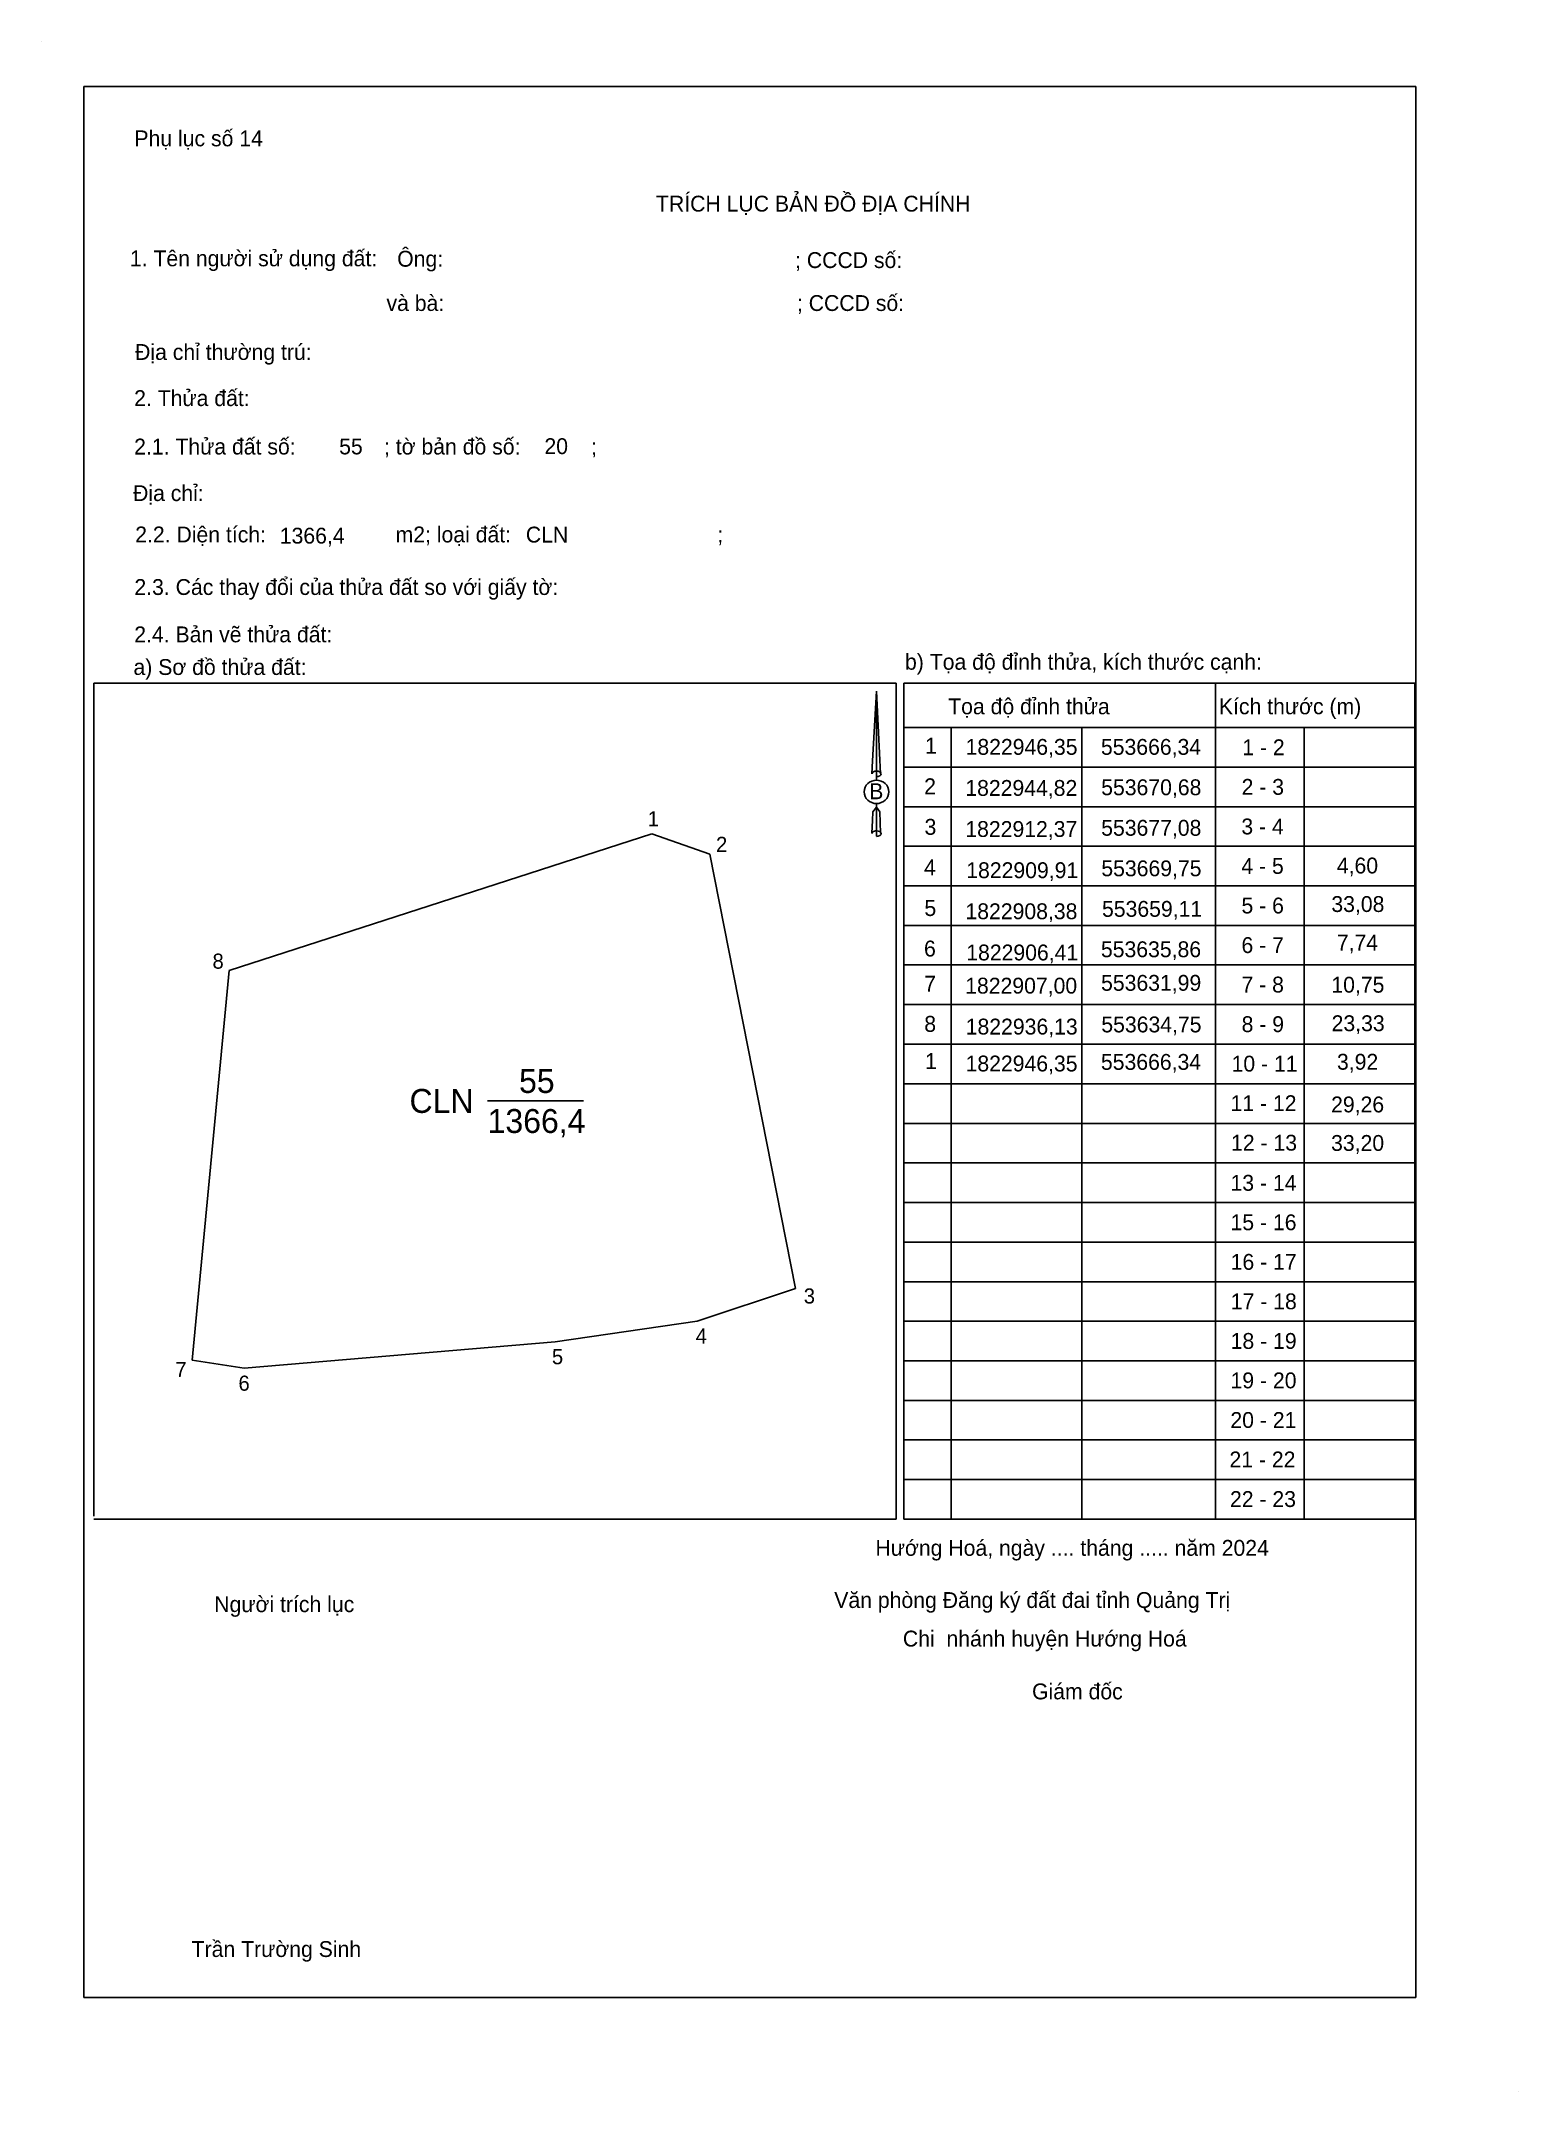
# Model space of a CAD drawing. Extents: x 553621 to 553731, y 1822852 to 1823006.
import ezdxf

# ---------------------------------------------------------------- set-up
doc = ezdxf.new("R2010")
doc.units = 0
for name, color, linetype in [('CanhThua', 7, 'Continuous'), ('hsktNoiDung', 7, 'Continuous'), ('hsktTemplate', 7, 'Continuous'), ('NhanDiaChinhThua', 7, 'Continuous'), ('SoHieuDinhThua', 7, 'Continuous')]:
    doc.layers.add(name, color=color, linetype=linetype)

msp = doc.modelspace()

# ---------------------------------------------------------------- linework, layer by layer
at = {"layer": 'CanhThua'}
for p, q in [((553634.75, 1822936.13), (553666.34, 1822946.35)), ((553666.34, 1822946.35), (553670.68, 1822944.82)), ((553670.68, 1822944.82), (553677.08, 1822912.37)), ((553631.99, 1822907), (553634.75, 1822936.13)), ((553677.08, 1822912.37), (553669.75, 1822909.91)), ((553669.75, 1822909.91), (553659.11, 1822908.38)), ((553659.11, 1822908.38), (553635.86, 1822906.41)), ((553635.86, 1822906.41), (553631.99, 1822907))]:
    msp.add_line(p, q, dxfattribs=at)
at = {"layer": 'hsktTemplate'}
for p, q in [((553620.68, 1823005.62), (553620.68, 1823005.62)), ((553623.87, 1823002.22), (553723.47, 1823002.22)), ((553623.87, 1822859.37), (553623.87, 1823002.22)), ((553723.47, 1823002.22), (553723.47, 1822859.37)), ((553624.63, 1822957.61), (553684.63, 1822957.61)), ((553624.63, 1822895.34), (553624.63, 1822957.61)), ((553683.15, 1822957.03), (553682.86, 1822951.82)), ((553683.15, 1822957.03), (553683.46, 1822950.85)), ((553683.15, 1822957.03), (553683.46, 1822950.85)), ((553683.15, 1822951.06), (553683.15, 1822957.03)), ((553683.15, 1822957.03), (553683.46, 1822950.85)), ((553684.63, 1822957.61), (553684.63, 1822895.12)), ((553685.19, 1822957.61), (553685.19, 1822895.12)), ((553685.19, 1822957.61), (553708.5, 1822957.61)), ((553708.5, 1822895.12), (553708.5, 1822957.61)), ((553708.5, 1822957.61), (553723.41, 1822957.61)), ((553723.41, 1822957.61), (553723.41, 1822895.12)), ((553685.27, 1822954.3), (553723.41, 1822954.3)), ((553688.72, 1822954.3), (553688.72, 1822895.12)), ((553698.51, 1822954.3), (553698.51, 1822895.12)), ((553715.13, 1822954.3), (553715.13, 1822895.12)), ((553682.86, 1822951.82), (553682.79, 1822950.85)), ((553683.15, 1822951.06), (553683.15, 1822950.83)), ((553683.15, 1822950.83), (553683.15, 1822950.65)), ((553683.15, 1822950.65), (553683.15, 1822950.41)), ((553683.15, 1822950.65), (553683.15, 1822950.41)), ((553683.15, 1822950.65), (553683.15, 1822950.41)), ((553683.46, 1822950.85), (553683.46, 1822950.85)), ((553685.19, 1822951.34), (553723.41, 1822951.34)), ((553683.15, 1822948.34), (553683.15, 1822948.61)), ((553683.15, 1822948.34), (553683.15, 1822948.61)), ((553683.15, 1822948.34), (553683.15, 1822948.61)), ((553682.86, 1822947.36), (553682.79, 1822946.39)), ((553682.88, 1822947.99), (553682.86, 1822947.36)), ((553683.15, 1822948.34), (553682.88, 1822947.99)), ((553683.15, 1822948.34), (553683.39, 1822947.99)), ((553683.15, 1822948.34), (553683.39, 1822947.99)), ((553683.15, 1822948.34), (553683.39, 1822947.99)), ((553683.15, 1822946.59), (553683.15, 1822948.34)), ((553683.39, 1822947.99), (553683.46, 1822946.39)), ((553683.39, 1822947.99), (553683.46, 1822946.39)), ((553683.39, 1822947.99), (553683.46, 1822946.39)), ((553685.19, 1822948.38), (553723.41, 1822948.38)), ((553683.15, 1822946.59), (553683.15, 1822946.35)), ((553683.15, 1822946.35), (553683.15, 1822946.18)), ((553683.46, 1822946.39), (553683.46, 1822946.39)), ((553685.19, 1822945.42), (553723.41, 1822945.42)), ((553685.19, 1822942.47), (553723.41, 1822942.47)), ((553685.19, 1822939.51), (553723.41, 1822939.51)), ((553685.19, 1822936.55), (553723.41, 1822936.55)), ((553685.19, 1822933.59), (553723.41, 1822933.59)), ((553685.19, 1822930.63), (553723.41, 1822930.63)), ((553685.19, 1822927.67), (553723.41, 1822927.67)), ((553685.19, 1822924.71), (553723.41, 1822924.71)), ((553685.19, 1822921.75), (553723.41, 1822921.75)), ((553685.19, 1822918.79), (553723.41, 1822918.79)), ((553685.19, 1822915.83), (553723.41, 1822915.83)), ((553685.19, 1822912.87), (553723.41, 1822912.87)), ((553685.19, 1822909.91), (553723.41, 1822909.91)), ((553685.19, 1822906.95), (553723.41, 1822906.95)), ((553685.19, 1822904), (553723.41, 1822904)), ((553685.19, 1822901.04), (553723.41, 1822901.04)), ((553685.19, 1822898.08), (553723.41, 1822898.08)), ((553684.63, 1822895.12), (553624.63, 1822895.12)), ((553708.5, 1822895.12), (553685.19, 1822895.12)), ((553708.5, 1822895.12), (553723.41, 1822895.12)), ((553723.47, 1822859.37), (553623.87, 1822859.37)), ((553731.12, 1822852.37), (553731.12, 1822852.37))]:
    msp.add_line(p, q, dxfattribs=at)
msp.add_ellipse((553683.15, 1822949.49), major_axis=(0.92, 0), ratio=0.952727, dxfattribs=at)
for centre, start_param, end_param in [((553683.15, 1822950.84), 1.570796, 3.074452), ((553683.15, 1822950.84), 0.067141, 1.570796), ((553683.15, 1822950.84), 4.712389, 6.283185), ((553683.15, 1822946.37), 2.491069, 3.074278), ((553683.15, 1822946.37), 1.570796, 2.491069), ((553683.15, 1822946.37), 0.067141, 1.570796), ((553683.15, 1822946.37), 4.712389, 6.283185)]:
    msp.add_ellipse(centre, major_axis=(0.337, 0), ratio=0.614131, start_param=start_param, end_param=end_param, dxfattribs=at)
at = {"layer": 'NhanDiaChinhThua'}
msp.add_line((553654.07, 1822926.38), (553661.25, 1822926.38), dxfattribs=at)

# ---------------------------------------------------------------- texts
at = {"layer": 'hsktNoiDung'}
for s, height, p in [('55', 1.185, (553642.97, 1822974.72)), ('20', 1.185, (553658.32, 1822974.74)), ('1366,4', 1.185, (553638.53, 1822968.05)), ('CLN', 1.185, (553656.93, 1822968.13)), ('1', 1.19, (553686.78, 1822952.35)), ('1822946,35', 1.185, (553689.81, 1822952.26)), ('553666,34', 1.185, (553699.93, 1822952.26)), ('2', 1.19, (553686.71, 1822949.31)), ('1822944,82', 1.185, (553689.79, 1822949.19)), ('553670,68', 1.185, (553699.95, 1822949.24)), ('3', 1.19, (553686.74, 1822946.28)), ('1822912,37', 1.185, (553689.79, 1822946.12)), ('553677,08', 1.185, (553699.95, 1822946.21)), ('4', 1.19, (553686.7, 1822943.25)), ('1822909,91', 1.185, (553689.86, 1822943.04)), ('553669,75', 1.185, (553699.96, 1822943.18)), ('4,60', 1.185, (553717.57, 1822943.39)), ('5', 1.19, (553686.73, 1822940.21)), ('1822908,38', 1.185, (553689.8, 1822939.97)), ('553659,11', 1.185, (553700.01, 1822940.15)), ('33,08', 1.185, (553717.16, 1822940.51)), ('6', 1.19, (553686.7, 1822937.18)), ('1822906,41', 1.185, (553689.86, 1822936.89)), ('553635,86', 1.185, (553699.93, 1822937.13)), ('7,74', 1.185, (553717.57, 1822937.63)), ('7', 1.19, (553686.71, 1822934.55)), ('1822907,00', 1.185, (553689.78, 1822934.41)), ('553631,99', 1.185, (553699.94, 1822934.62)), ('10,75', 1.185, (553717.16, 1822934.48)), ('8', 1.19, (553686.72, 1822931.55)), ('1822936,13', 1.185, (553689.82, 1822931.35)), ('553634,75', 1.185, (553699.96, 1822931.51)), ('23,33', 1.185, (553717.18, 1822931.6)), ('1', 1.19, (553686.78, 1822928.77)), ('1822946,35', 1.185, (553689.81, 1822928.59)), ('553666,34', 1.185, (553699.93, 1822928.71)), ('3,92', 1.185, (553717.58, 1822928.72)), ('29,26', 1.185, (553717.14, 1822925.53)), ('33,20', 1.185, (553717.14, 1822922.65))]:
    msp.add_text(s, height=height, dxfattribs=at).set_placement(p)
at = {"layer": 'hsktTemplate'}
for s, height, p in [('Phụ lục số 14', 1.1854, (553627.66, 1822997.75)), (' TRÍCH LỤC BẢN ĐỒ ĐỊA CHÍNH', 1.1854, (553666.22, 1822992.87)), ('1. Tên người sử dụng đất:', 1.1854, (553627.32, 1822988.78)), ('Ông:', 1.185, (553647.31, 1822988.75)), ('; CCCD số:', 1.185, (553677.06, 1822988.65)), ('và bà:', 1.185, (553646.51, 1822985.44)), ('; CCCD số:', 1.185, (553677.2, 1822985.44)), ('Địa chỉ thường trú:', 1.1854, (553627.71, 1822981.78)), ('2. Thửa đất:', 1.1854, (553627.64, 1822978.33)), ('2.1. Thửa đất số:               ; tờ bản đồ số:            ;', 1.1854, (553627.64, 1822974.71)), ('Địa chỉ:', 1.185, (553627.56, 1822971.23)), ('2.2. Diện tích:                      m2; loại đất:                                   ;', 1.1854, (553627.72, 1822968.14)), ('2.3. Các thay đổi của thửa đất so với giấy tờ:', 1.1854, (553627.66, 1822964.21)), ('2.4. Bản vẽ thửa đất:', 1.1854, (553627.65, 1822960.67)), ('a) Sơ đồ thửa đất:', 1.1854, (553627.59, 1822958.23)), ('b) Tọa độ đỉnh thửa, kích thước cạnh:', 1.1854, (553685.28, 1822958.62)), ('Tọa độ đỉnh thửa', 1.1854, (553688.51, 1822955.29)), ('Kích thước (m)', 1.1854, (553708.75, 1822955.29)), ('1 - 2', 1.185, (553710.5, 1822952.23)), ('B', 1.19, (553682.6, 1822948.94)), ('2 - 3', 1.185, (553710.45, 1822949.27)), ('3 - 4', 1.185, (553710.43, 1822946.31)), ('4 - 5', 1.185, (553710.43, 1822943.36)), ('5 - 6', 1.185, (553710.44, 1822940.4)), ('6 - 7', 1.185, (553710.44, 1822937.44)), ('7 - 8', 1.185, (553710.44, 1822934.49)), ('8 - 9', 1.185, (553710.45, 1822931.53)), ('10 - 11', 1.185, (553709.7, 1822928.58)), ('11 - 12', 1.185, (553709.62, 1822925.62)), ('12 - 13', 1.185, (553709.66, 1822922.67)), ('13 - 14', 1.185, (553709.62, 1822919.67)), ('15 - 16', 1.185, (553709.62, 1822916.72)), ('16 - 17', 1.185, (553709.63, 1822913.76)), ('17 - 18', 1.185, (553709.64, 1822910.81)), ('18 - 19', 1.185, (553709.63, 1822907.85)), ('19 - 20', 1.185, (553709.62, 1822904.9)), ('20 - 21', 1.185, (553709.61, 1822901.94)), ('21 - 22', 1.185, (553709.54, 1822898.99)), ('22 - 23', 1.185, (553709.58, 1822896.03)), ('Hướng Hoá, ngày .... tháng ..... năm 2024', 1.1854, (553683.07, 1822892.38)), ('Người trích lục', 1.1854, (553633.63, 1822888.17)), ('Văn phòng Đăng ký đất đai tỉnh Quảng Trị', 1.1854, (553679.99, 1822888.48)), (' Chi  nhánh huyện Hướng Hoá', 1.1854, (553684.68, 1822885.6)), (' Giám đốc', 1.185, (553694.34, 1822881.65)), ('Trần Trường Sinh', 1.1854, (553631.94, 1822862.39))]:
    msp.add_text(s, height=height, dxfattribs=at).set_placement(p)
at = {"layer": 'NhanDiaChinhThua'}
for s, p in [('55', (553656.42, 1822926.98)), ('CLN', (553648.23, 1822925.49)), ('1366,4', (553654.07, 1822923.99))]:
    msp.add_text(s, height=1.789, dxfattribs=at).set_placement(p)
at = {"layer": 'SoHieuDinhThua'}
for s, p in [('1', (553666.04, 1822946.91)), ('2', (553671.15, 1822945)), ('8', (553633.5, 1822936.27)), ('3', (553677.71, 1822911.24)), ('4', (553669.63, 1822908.25)), ('5', (553658.88, 1822906.7)), ('7', (553630.72, 1822905.74)), ('6', (553635.44, 1822904.72))]:
    msp.add_text(s, height=1.13, dxfattribs=at).set_placement(p)

doc.saveas('drawing.dxf')
